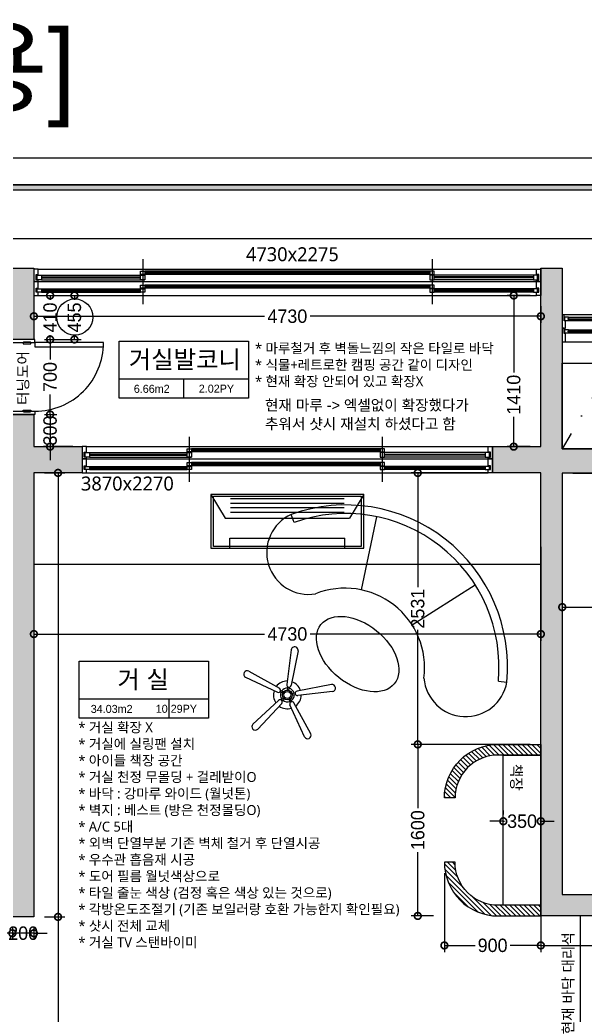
# Model space of a CAD drawing. Header units: millimetres. Extents: x 43335 to 261478, y -4312 to 41218.
# Drawn here: x 143052 to 148326, y 21753 to 31033 of the extents above; entities that cross this region are included whole.
import ezdxf
from ezdxf.enums import TextEntityAlignment as Align

# ---------------------------------------------------------------- set-up
doc = ezdxf.new("R2010")
doc.units = ezdxf.units.MM
doc.linetypes.add('CONT', pattern=[2, 1, 1])
doc.linetypes.add('DASHDOT', pattern=[25.4, 12.7, -6.35, 0, -6.35])
for name, color, linetype in [('0-ELC TEXT', 7, 'Continuous'), ('03-TEXT', 3, 'Continuous'), ('DIM', 7, 'Continuous'), ('EHP장비', 1, 'Continuous'), ('FORM(YOURNAME)-11', 1, 'Continuous'), ('P-门', 4, 'Continuous'), ('S-DIM', 7, 'Continuous'), ('TEX', 3, 'Continuous'), ('건축_벽체', 2, 'Continuous'), ('문자선', 3, 'Continuous'), ('벽1', 2, 'Continuous'), ('인테리어_가구_제작', 6, 'Continuous'), ('인테리어_기타', 8, 'Continuous'), ('인테리어_치수_내부', 8, 'Continuous'), ('인테리어_해치_벽체', 8, 'Continuous'), ('평면_가구', 6, 'Continuous')]:
    doc.layers.add(name, color=color, linetype=linetype)
doc.styles.add('YOURNAME', font='HANDotum.ttf')
doc.styles.add('넥슨고딕', font='HANDotum.ttf')
doc.styles.add('돋움', font='malgun.ttf')
doc.styles.add('스타일1', font='HANDotum.ttf')
doc.styles.add('코레일둥고', font='HANDotum.ttf')
doc.dimstyles.new('50', dxfattribs={"dimscale": 50, "dimtxt": 2.5, "dimasz": 2.5, "dimexe": 1.25, "dimexo": 2, "dimtad": 0, "dimdec": 0, "dimtxsty": '스타일1', "dimblk": 'DOTSMALL', "dimcen": 2.5, "dimclrd": 1, "dimclre": 1, "dimclrt": 2, "dimadec": 0, "dimazin": 0, "dimtfac": 1, "dimtdec": 0, "dimtix": 1, "dimtmove": 0, "dimatfit": 3, "dimldrblk": 'DOTSMALL', "dimfxl": 1.25, "dimarcsym": 0})

# ---------------------------------------------------------------- blocks, each defined once
blk = doc.blocks.new('FORM-ELEVATION')
at = {"layer": 'FORM(YOURNAME)-11'}
h = blk.add_hatch(color=256, dxfattribs=at)
h.dxf.hatch_style = 1
h.paths.add_polyline_path([(-10309, 35708), (71691, 35708), (71691, 35508), (-10309, 35508)])
h.paths.add_polyline_path([(-10309, -21492), (71691, -21492), (71691, -21692), (-10309, -21692)])
at = {"layer": 'Defpoints', "color": 158}
for points in [[(-10309, -21692), (71691, -21692), (71691, 35708), (-10309, 35708)], [(-8309, 33708), (61071, 33708), (61071, -19692), (-8309, -19692)]]:
    blk.add_lwpolyline(points, close=True, dxfattribs=at)
at = {"layer": 'FORM(YOURNAME)-11', "color": 250}
blk.add_lwpolyline([(-11309, -22692), (72691, -22692), (72691, 36708), (-11309, 36708)], close=True, dxfattribs=at)
at = {"layer": 'FORM(YOURNAME)-11'}
blk.add_lwpolyline([(-10309, 35708), (71691, 35708), (71691, 35508), (-10309, 35508)], close=True, dxfattribs=at)
at = {"layer": 'FORM(YOURNAME)-11', "color": 3, "style": 'YOURNAME'}
for tag, height, p in [('1', 451, (71041, -1219)), ('2', 451, (71041, -1863)), ('3', 451, (71041, -3150)), ('4', 451, (71041, -5081)), ('5', 515, (71041, -7398)), ('6', 515, (71041, -9650)), ('7', 515, (71041, -11903)), ('8', 515, (71041, -14155)), ('9', 515, (71041, -16408)), ('10', 515, (66791, -18596)), ('11', 515, (71041, -18660)), ('12', 515, (66791, -20848)), ('13', 515, (71041, -20848))]:
    blk.add_attdef(tag, text='', height=height, dxfattribs=at).set_placement(p, align=Align.MIDDLE_RIGHT)
blk = doc.blocks.new('_DOTSMALL')
at = {"color": 0, "linetype": 'ByBlock', "const_width": 0.5}
blk.add_lwpolyline([(-0.0625, 0, 1), (0.0625, 0, 1)], format="xyb", close=True, dxfattribs=at)
blk = doc.blocks.new('*D376')
at = {"layer": 'Defpoints', "color": 0, "transparency": 16777216}
for p in [(148112.9, 26807.4), (148112.9, 22877.4), (148471.4, 22877.4)]:
    blk.add_point(p, dxfattribs=at)
at = {"layer": 'S-DIM', "color": 1, "lineweight": -2, "transparency": 16777216}
for p, q in [((148212.9, 26807.4), (148533.9, 26807.4)), ((148471.4, 26807.4), (148471.4, 25054.1)), ((148471.4, 22877.4), (148471.4, 24630.7)), ((148212.9, 22877.4), (148533.9, 22877.4))]:
    blk.add_line(p, q, dxfattribs=at)
at = {"layer": 'S-DIM', "color": 1, "lineweight": -2, "transparency": 16777216, "xscale": 125, "yscale": 125, "zscale": 125}
for p, rotation in [((148471.4, 26807.4), 90), ((148471.4, 22877.4), 270)]:
    blk.add_blockref('_DOTSMALL', p, dxfattribs=dict(at, rotation=rotation))
at = {"layer": 'S-DIM', "color": 2, "transparency": 16777216, "insert": (148471.4, 24842.4), "char_height": 125, "attachment_point": 5, "rotation": 90, "style": '스타일1'}
blk.add_mtext('3930', dxfattribs=at)
blk = doc.blocks.new('*D377')
at = {"layer": 'Defpoints', "color": 0, "transparency": 16777216}
for p in [(148112.9, 25557.1), (148112.9, 25557.1), (150742.9, 25557.1)]:
    blk.add_point(p, dxfattribs=at)
at = {"layer": 'S-DIM', "color": 1, "lineweight": -2, "transparency": 16777216}
for p, q in [((148112.9, 25657.1), (148112.9, 25619.6)), ((150742.9, 25657.1), (150742.9, 25619.6)), ((148112.9, 25557.1), (149216.6, 25557.1)), ((150742.9, 25557.1), (149639.3, 25557.1))]:
    blk.add_line(p, q, dxfattribs=at)
at = {"layer": 'S-DIM', "color": 1, "lineweight": -2, "transparency": 16777216, "xscale": 125, "yscale": 125, "zscale": 125, "rotation": 180}
blk.add_blockref('_DOTSMALL', (148112.9, 25557.1), dxfattribs=at)
at = {"layer": 'S-DIM', "color": 1, "lineweight": -2, "transparency": 16777216, "xscale": 125, "yscale": 125, "zscale": 125}
blk.add_blockref('_DOTSMALL', (150742.9, 25557.1), dxfattribs=at)
at = {"layer": 'S-DIM', "color": 2, "transparency": 16777216, "insert": (149427.9, 25557.1), "char_height": 125, "attachment_point": 5, "style": '스타일1'}
blk.add_mtext('2630', dxfattribs=at)
blk = doc.blocks.new('tyxhwudxse')
at = {"layer": '인테리어_가구_제작', "color": 8, "linetype": 'CONT', "ltscale": 200}
for p, q in [((52092.6, 26346.9), (52065.8, 26422.2)), ((52722, 25717.4), (52863.3, 26400.5)), ((53193.8, 25393.2), (53781.4, 25766.3)), ((53998, 24865.4), (54077.7, 24857.9))]:
    blk.add_line(p, q, dxfattribs=at)
for centre, radius, start, end in [((52573.6, 24999.4), 1510.7, 354.62868, 109.64097), ((52227.1, 26066.6), 390.4, 114.40449, 279.71009), ((52573.6, 24999.4), 1430.7, 354.62868, 109.64097), ((52567.1, 24991.1), 743.1, 352.61473, 111.65492), ((53693.3, 24926.6), 390.4, 184.55955, 349.86516)]:
    blk.add_arc(centre, radius, start, end, dxfattribs=at)
blk.add_ellipse((52685.2, 25119.2), major_axis=(341.9, -276.2), ratio=0.63825, dxfattribs=at)
blk = doc.blocks.new('*D389')
at = {"layer": 'Defpoints', "color": 0, "transparency": 16777216}
for p in [(143182.9, 28463.4), (147912.9, 28463.4), (147912.9, 28269.3)]:
    blk.add_point(p, dxfattribs=at)
at = {"layer": 'S-DIM', "color": 1, "lineweight": -2, "transparency": 16777216}
for p, q in [((143182.9, 28363.4), (143182.9, 28206.8)), ((147912.9, 28363.4), (147912.9, 28206.8)), ((143182.9, 28269.3), (145334.9, 28269.3)), ((147912.9, 28269.3), (145761, 28269.3))]:
    blk.add_line(p, q, dxfattribs=at)
at = {"layer": 'S-DIM', "color": 1, "lineweight": -2, "transparency": 16777216, "xscale": 125, "yscale": 125, "zscale": 125, "rotation": 180}
blk.add_blockref('_DOTSMALL', (143182.9, 28269.3), dxfattribs=at)
at = {"layer": 'S-DIM', "color": 1, "lineweight": -2, "transparency": 16777216, "xscale": 125, "yscale": 125, "zscale": 125}
blk.add_blockref('_DOTSMALL', (147912.9, 28269.3), dxfattribs=at)
at = {"layer": 'S-DIM', "color": 2, "transparency": 16777216, "insert": (145547.9, 28269.3), "char_height": 125, "attachment_point": 5, "style": '스타일1'}
blk.add_mtext('4730', dxfattribs=at)
blk = doc.blocks.new('*D390')
at = {"layer": 'Defpoints', "color": 0, "transparency": 16777216}
for p in [(147912.9, 28463.4), (147660.1, 27053.8), (147912.9, 27053.8)]:
    blk.add_point(p, dxfattribs=at)
at = {"layer": 'S-DIM', "color": 1, "lineweight": -2, "transparency": 16777216}
for p, q in [((147812.9, 28463.4), (147597.6, 28463.4)), ((147660.1, 28463.4), (147660.1, 27744)), ((147660.1, 27053.8), (147660.1, 27332)), ((147812.9, 27053.8), (147597.6, 27053.8))]:
    blk.add_line(p, q, dxfattribs=at)
at = {"layer": 'S-DIM', "color": 1, "lineweight": -2, "transparency": 16777216, "xscale": 125, "yscale": 125, "zscale": 125}
for p, rotation in [((147660.1, 28463.4), 90), ((147660.1, 27053.8), 270)]:
    blk.add_blockref('_DOTSMALL', p, dxfattribs=dict(at, rotation=rotation))
at = {"layer": 'S-DIM', "color": 2, "transparency": 16777216, "insert": (147660.1, 27538), "char_height": 125, "attachment_point": 5, "rotation": 90, "style": '스타일1'}
blk.add_mtext('1410', dxfattribs=at)
blk = doc.blocks.new('*D391')
at = {"layer": 'Defpoints', "color": 0, "transparency": 16777216}
for p in [(143182.9, 28463.4), (143182.9, 28053.4), (143334.5, 28053.4)]:
    blk.add_point(p, dxfattribs=at)
at = {"layer": 'S-DIM', "color": 1, "lineweight": -2, "transparency": 16777216}
for p, q in [((143282.9, 28463.4), (143397, 28463.4)), ((143334.5, 28463.4), (143334.5, 28424.2)), ((143282.9, 28053.4), (143397, 28053.4)), ((143334.5, 28053.4), (143334.5, 28092.7))]:
    blk.add_line(p, q, dxfattribs=at)
at = {"layer": 'S-DIM', "color": 1, "lineweight": -2, "transparency": 16777216, "xscale": 125, "yscale": 125, "zscale": 125}
for p, rotation in [((143334.5, 28463.4), 90), ((143334.5, 28053.4), 270)]:
    blk.add_blockref('_DOTSMALL', p, dxfattribs=dict(at, rotation=rotation))
at = {"layer": 'S-DIM', "color": 2, "transparency": 16777216, "insert": (143334.5, 28258.4), "char_height": 125, "attachment_point": 5, "rotation": 90, "style": '스타일1'}
blk.add_mtext('410', dxfattribs=at)
blk = doc.blocks.new('*D392')
at = {"layer": 'Defpoints', "color": 0, "transparency": 16777216}
for p in [(143182.9, 28053.4), (143182.9, 27353.4), (143334.5, 27353.4)]:
    blk.add_point(p, dxfattribs=at)
at = {"layer": 'S-DIM', "color": 1, "lineweight": -2, "transparency": 16777216}
for p, q in [((143282.9, 28053.4), (143397, 28053.4)), ((143334.5, 28053.4), (143334.5, 27867.3)), ((143334.5, 27353.4), (143334.5, 27539.6)), ((143282.9, 27353.4), (143397, 27353.4))]:
    blk.add_line(p, q, dxfattribs=at)
at = {"layer": 'S-DIM', "color": 1, "lineweight": -2, "transparency": 16777216, "xscale": 125, "yscale": 125, "zscale": 125}
for p, rotation in [((143334.5, 28053.4), 90), ((143334.5, 27353.4), 270)]:
    blk.add_blockref('_DOTSMALL', p, dxfattribs=dict(at, rotation=rotation))
at = {"layer": 'S-DIM', "color": 2, "transparency": 16777216, "insert": (143334.5, 27703.4), "char_height": 125, "attachment_point": 5, "rotation": 90, "style": '스타일1'}
blk.add_mtext('700', dxfattribs=at)
blk = doc.blocks.new('*D393')
at = {"layer": 'Defpoints', "color": 0, "transparency": 16777216}
for p in [(143182.9, 27353.4), (143334.5, 27053.8), (143645.2, 27053.8)]:
    blk.add_point(p, dxfattribs=at)
at = {"layer": 'S-DIM', "color": 1, "lineweight": -2, "transparency": 16777216}
for p, q in [((143334.5, 27353.4), (143334.5, 27478.4)), ((143282.9, 27353.4), (143397, 27353.4)), ((143334.5, 27353.4), (143334.5, 27053.8)), ((143545.2, 27053.8), (143272, 27053.8)), ((143334.5, 27053.8), (143334.5, 26928.8))]:
    blk.add_line(p, q, dxfattribs=at)
at = {"layer": 'S-DIM', "color": 1, "lineweight": -2, "transparency": 16777216, "xscale": 125, "yscale": 125, "zscale": 125}
for p, rotation in [((143334.5, 27353.4), 270), ((143334.5, 27053.8), 90)]:
    blk.add_blockref('_DOTSMALL', p, dxfattribs=dict(at, rotation=rotation))
at = {"layer": 'S-DIM', "color": 2, "transparency": 16777216, "insert": (143334.5, 27203.6), "char_height": 125, "attachment_point": 5, "rotation": 90, "style": '스타일1'}
blk.add_mtext('300', dxfattribs=at)
blk = doc.blocks.new('*D394')
at = {"layer": 'Defpoints', "color": 0, "transparency": 16777216}
for p in [(147012.9, 24277.4), (146764.6, 22677.4), (147012.9, 22677.4)]:
    blk.add_point(p, dxfattribs=at)
at = {"layer": 'S-DIM', "color": 1, "lineweight": -2, "transparency": 16777216}
for p, q in [((146912.9, 24277.4), (146702.1, 24277.4)), ((146764.6, 24277.4), (146764.6, 23683.4)), ((146764.6, 22677.4), (146764.6, 23271.4)), ((146912.9, 22677.4), (146702.1, 22677.4))]:
    blk.add_line(p, q, dxfattribs=at)
at = {"layer": 'S-DIM', "color": 1, "lineweight": -2, "transparency": 16777216, "xscale": 125, "yscale": 125, "zscale": 125}
for p, rotation in [((146764.6, 24277.4), 90), ((146764.6, 22677.4), 270)]:
    blk.add_blockref('_DOTSMALL', p, dxfattribs=dict(at, rotation=rotation))
at = {"layer": 'S-DIM', "color": 2, "transparency": 16777216, "insert": (146764.6, 23477.4), "char_height": 125, "attachment_point": 5, "rotation": 90, "style": '스타일1'}
blk.add_mtext('1600', dxfattribs=at)
blk = doc.blocks.new('*D481')
at = {"layer": 'Defpoints', "color": 0, "transparency": 16777216}
for p in [(147012.9, 23177.4), (147912.9, 23177.4), (147912.9, 22402.5)]:
    blk.add_point(p, dxfattribs=at)
at = {"layer": 'S-DIM', "color": 1, "lineweight": -2, "transparency": 16777216}
for p, q in [((147012.9, 23077.4), (147012.9, 22340)), ((147912.9, 23077.4), (147912.9, 22340)), ((147012.9, 22402.5), (147298.7, 22402.5)), ((147912.9, 22402.5), (147627.2, 22402.5))]:
    blk.add_line(p, q, dxfattribs=at)
at = {"layer": 'S-DIM', "color": 1, "lineweight": -2, "transparency": 16777216, "xscale": 125, "yscale": 125, "zscale": 125, "rotation": 180}
blk.add_blockref('_DOTSMALL', (147012.9, 22402.5), dxfattribs=at)
at = {"layer": 'S-DIM', "color": 1, "lineweight": -2, "transparency": 16777216, "xscale": 125, "yscale": 125, "zscale": 125}
blk.add_blockref('_DOTSMALL', (147912.9, 22402.5), dxfattribs=at)
at = {"layer": 'S-DIM', "color": 2, "transparency": 16777216, "insert": (147462.9, 22402.5), "char_height": 125, "attachment_point": 5, "style": '스타일1'}
blk.add_mtext('900', dxfattribs=at)
blk = doc.blocks.new('*D395')
at = {"layer": 'Defpoints', "color": 0, "transparency": 16777216}
for p in [(147562.9, 23560.4), (147912.9, 23560.4), (147912.9, 23560.4)]:
    blk.add_point(p, dxfattribs=at)
at = {"layer": 'S-DIM', "color": 1, "lineweight": -2, "transparency": 16777216}
for p, q in [((147562.9, 23660.4), (147562.9, 23622.9)), ((147912.9, 23660.4), (147912.9, 23622.9)), ((147562.9, 23560.4), (147437.9, 23560.4)), ((147562.9, 23560.4), (147573.6, 23560.4)), ((147912.9, 23560.4), (147902.3, 23560.4)), ((147912.9, 23560.4), (148037.9, 23560.4))]:
    blk.add_line(p, q, dxfattribs=at)
at = {"layer": 'S-DIM', "color": 1, "lineweight": -2, "transparency": 16777216, "xscale": 125, "yscale": 125, "zscale": 125}
blk.add_blockref('_DOTSMALL', (147562.9, 23560.4), dxfattribs=at)
at = {"layer": 'S-DIM', "color": 1, "lineweight": -2, "transparency": 16777216, "xscale": 125, "yscale": 125, "zscale": 125, "rotation": 180}
blk.add_blockref('_DOTSMALL', (147912.9, 23560.4), dxfattribs=at)
at = {"layer": 'S-DIM', "color": 2, "transparency": 16777216, "insert": (147737.9, 23560.4), "char_height": 125, "attachment_point": 5, "style": '스타일1'}
blk.add_mtext('350', dxfattribs=at)
blk = doc.blocks.new('*D412')
at = {"layer": 'Defpoints', "color": 0, "transparency": 16777216}
for p in [(146764.6, 26808.8), (147912.9, 26808.8), (147912.9, 24277.4)]:
    blk.add_point(p, dxfattribs=at)
at = {"layer": 'S-DIM', "color": 1, "lineweight": -2, "transparency": 16777216}
for p, q in [((147812.9, 26808.8), (146702.1, 26808.8)), ((146764.6, 26808.8), (146764.6, 25741.9)), ((146764.6, 24277.4), (146764.6, 25344.4)), ((147812.9, 24277.4), (146702.1, 24277.4))]:
    blk.add_line(p, q, dxfattribs=at)
at = {"layer": 'S-DIM', "color": 1, "lineweight": -2, "transparency": 16777216, "xscale": 125, "yscale": 125, "zscale": 125}
for p, rotation in [((146764.6, 26808.8), 90), ((146764.6, 24277.4), 270)]:
    blk.add_blockref('_DOTSMALL', p, dxfattribs=dict(at, rotation=rotation))
at = {"layer": 'S-DIM', "color": 2, "transparency": 16777216, "insert": (146764.6, 25543.1), "char_height": 125, "attachment_point": 5, "rotation": 90, "style": '스타일1'}
blk.add_mtext('2531', dxfattribs=at)
blk = doc.blocks.new('*D413')
at = {"layer": 'Defpoints', "color": 0, "transparency": 16777216}
for p in [(143182.9, 26220.7), (147912.9, 26220.7), (147912.9, 25306.2)]:
    blk.add_point(p, dxfattribs=at)
at = {"layer": 'S-DIM', "color": 1, "lineweight": -2, "transparency": 16777216}
for p, q in [((143182.9, 26120.7), (143182.9, 25243.7)), ((147912.9, 26120.7), (147912.9, 25243.7)), ((143182.9, 25306.2), (145334.9, 25306.2)), ((147912.9, 25306.2), (145761, 25306.2))]:
    blk.add_line(p, q, dxfattribs=at)
at = {"layer": 'S-DIM', "color": 1, "lineweight": -2, "transparency": 16777216, "xscale": 125, "yscale": 125, "zscale": 125, "rotation": 180}
blk.add_blockref('_DOTSMALL', (143182.9, 25306.2), dxfattribs=at)
at = {"layer": 'S-DIM', "color": 1, "lineweight": -2, "transparency": 16777216, "xscale": 125, "yscale": 125, "zscale": 125}
blk.add_blockref('_DOTSMALL', (147912.9, 25306.2), dxfattribs=at)
at = {"layer": 'S-DIM', "color": 2, "transparency": 16777216, "insert": (145547.9, 25306.2), "char_height": 125, "attachment_point": 5, "style": '스타일1'}
blk.add_mtext('4730', dxfattribs=at)
blk = doc.blocks.new('*D414')
at = {"layer": 'Defpoints', "color": 0, "transparency": 16777216}
for p in [(143182.9, 26808.8), (143182.9, 22668.4), (143408.2, 22668.4)]:
    blk.add_point(p, dxfattribs=at)
at = {"layer": 'S-DIM', "color": 1, "lineweight": -2, "transparency": 16777216}
for p, q in [((143282.9, 26808.8), (143470.7, 26808.8)), ((143408.2, 26808.8), (143408.2, 22668.4)), ((143282.9, 22668.4), (143470.7, 22668.4)), ((143408.2, 22668.4), (143408.2, 18077.1))]:
    blk.add_line(p, q, dxfattribs=at)
at = {"layer": 'S-DIM', "color": 1, "lineweight": -2, "transparency": 16777216, "xscale": 125, "yscale": 125, "zscale": 125}
for p, rotation in [((143408.2, 26808.8), 90), ((143408.2, 22668.4), 270)]:
    blk.add_blockref('_DOTSMALL', p, dxfattribs=dict(at, rotation=rotation))
at = {"layer": 'S-DIM', "color": 2, "transparency": 16777216, "insert": (143408.2, 17864), "char_height": 125, "attachment_point": 5, "rotation": 90, "style": '스타일1'}
blk.add_mtext('4140', dxfattribs=at)
blk = doc.blocks.new('*D415')
at = {"layer": 'Defpoints', "color": 0, "transparency": 16777216}
for p in [(142982.9, 22668.4), (143182.9, 22668.4), (142982.9, 22515.9)]:
    blk.add_point(p, dxfattribs=at)
at = {"layer": 'S-DIM', "color": 1, "lineweight": -2, "transparency": 16777216}
for p, q in [((142982.9, 22568.4), (142982.9, 22453.4)), ((143182.9, 22568.4), (143182.9, 22453.4)), ((142982.9, 22515.9), (142857.9, 22515.9)), ((143182.9, 22515.9), (142982.9, 22515.9)), ((143182.9, 22515.9), (143307.9, 22515.9))]:
    blk.add_line(p, q, dxfattribs=at)
at = {"layer": 'S-DIM', "color": 1, "lineweight": -2, "transparency": 16777216, "xscale": 125, "yscale": 125, "zscale": 125}
blk.add_blockref('_DOTSMALL', (142982.9, 22515.9), dxfattribs=at)
at = {"layer": 'S-DIM', "color": 1, "lineweight": -2, "transparency": 16777216, "xscale": 125, "yscale": 125, "zscale": 125, "rotation": 180}
blk.add_blockref('_DOTSMALL', (143182.9, 22515.9), dxfattribs=at)
at = {"layer": 'S-DIM', "color": 2, "transparency": 16777216, "insert": (143082.9, 22515.9), "char_height": 125, "attachment_point": 5, "style": '스타일1'}
blk.add_mtext('200', dxfattribs=at)
blk = doc.blocks.new('*D396')
at = {"layer": 'Defpoints', "color": 0, "transparency": 16777216}
for p in [(147912.9, 22677.4), (149762.9, 22677.4), (149762.9, 22402.5)]:
    blk.add_point(p, dxfattribs=at)
at = {"layer": 'S-DIM', "color": 1, "lineweight": -2, "transparency": 16777216}
for p, q in [((147912.9, 22577.4), (147912.9, 22340)), ((149762.9, 22577.4), (149762.9, 22340)), ((147912.9, 22402.5), (148631.9, 22402.5)), ((149762.9, 22402.5), (149043.9, 22402.5))]:
    blk.add_line(p, q, dxfattribs=at)
at = {"layer": 'S-DIM', "color": 1, "lineweight": -2, "transparency": 16777216, "xscale": 125, "yscale": 125, "zscale": 125, "rotation": 180}
blk.add_blockref('_DOTSMALL', (147912.9, 22402.5), dxfattribs=at)
at = {"layer": 'S-DIM', "color": 1, "lineweight": -2, "transparency": 16777216, "xscale": 125, "yscale": 125, "zscale": 125}
blk.add_blockref('_DOTSMALL', (149762.9, 22402.5), dxfattribs=at)
at = {"layer": 'S-DIM', "color": 2, "transparency": 16777216, "insert": (148837.9, 22402.5), "char_height": 125, "attachment_point": 5, "style": '스타일1'}
blk.add_mtext('1850', dxfattribs=at)
blk = doc.blocks.new('ahsuehd')
at = {"layer": 'P-门', "ltscale": 15}
for p, q in [((50679.5, -11152.5), (50679.5, -11571.9)), ((53379.5, -11152.5), (53379.5, -11571.9)), ((49664.5, -11245), (49664.5, -11445)), ((49704.5, -11245), (54354.5, -11245)), ((49734.5, -11300.8), (50659.5, -11300.8)), ((49734.5, -11315.2), (50659.5, -11315.2)), ((53359.5, -11264.8), (50699.5, -11264.8)), ((53359.5, -11275.8), (50699.5, -11275.8)), ((53359.5, -11283.8), (50699.5, -11283.8)), ((53359.5, -11294.8), (50699.5, -11294.8)), ((54324.5, -11300.8), (53399.5, -11300.8)), ((54324.5, -11317.8), (53399.5, -11317.8)), ((54394.5, -11245), (54394.5, -11445)), ((49704.5, -11360), (54354.5, -11360)), ((50659.5, -11328.4), (49734.5, -11328.4)), ((49734.5, -11342.8), (50699.5, -11342.8)), ((53359.5, -11393), (50699.5, -11393)), ((53359.5, -11404), (50699.5, -11404)), ((53359.5, -11412), (50699.5, -11412)), ((54324.5, -11325.8), (53399.5, -11325.8)), ((54324.5, -11342.8), (53399.5, -11342.8)), ((49704.5, -11490), (54354.5, -11490)), ((49734.5, -11429), (50659.5, -11429)), ((49734.5, -11440), (50659.5, -11440)), ((49734.5, -11448), (50659.5, -11448)), ((49734.5, -11459), (50659.5, -11459)), ((53359.5, -11423), (50699.5, -11423)), ((54324.5, -11429), (53399.5, -11429)), ((54324.5, -11440), (53399.5, -11440)), ((54324.5, -11448), (53399.5, -11448)), ((54324.5, -11459), (53399.5, -11459)), ((54650.1, -11706.9), (54650.1, -11710.9)), ((54650.1, -11822.9), (54650.1, -11826.9)), ((51114.5, -12807.2), (51114.5, -13226.6)), ((52914.5, -12807.2), (52914.5, -13226.6)), ((50114.5, -12899.7), (50114.5, -13099.7)), ((50154.5, -12899.7), (53904.5, -12899.7)), ((50184.5, -12955.4), (51094.5, -12955.4)), ((50184.5, -12969.8), (51094.5, -12969.8)), ((51094.5, -12983), (50184.5, -12983)), ((52894.5, -12919.4), (51134.5, -12919.4)), ((52894.5, -12930.4), (51134.5, -12930.4)), ((52894.5, -12938.4), (51134.5, -12938.4)), ((52894.5, -12949.4), (51134.5, -12949.4)), ((53874.5, -12955.4), (52934.5, -12955.4)), ((53874.5, -12972.4), (52934.5, -12972.4)), ((53874.5, -12980.4), (52934.5, -12980.4)), ((53944.5, -12899.7), (53944.5, -13099.7)), ((50154.5, -13014.7), (53904.5, -13014.7)), ((50184.5, -12997.4), (51134.5, -12997.4)), ((50184.5, -13083.7), (51094.5, -13083.7)), ((52894.5, -13047.7), (51134.5, -13047.7)), ((52894.5, -13058.7), (51134.5, -13058.7)), ((52894.5, -13066.7), (51134.5, -13066.7)), ((52894.5, -13077.7), (51134.5, -13077.7)), ((53874.5, -12997.4), (52934.5, -12997.4)), ((53874.5, -13083.7), (52934.5, -13083.7)), ((50154.5, -13144.7), (53904.5, -13144.7)), ((50184.5, -13094.7), (51094.5, -13094.7)), ((50184.5, -13102.7), (51094.5, -13102.7)), ((50184.5, -13113.7), (51094.5, -13113.7)), ((53874.5, -13094.7), (52934.5, -13094.7)), ((53874.5, -13102.7), (52934.5, -13102.7)), ((53874.5, -13113.7), (52934.5, -13113.7))]:
    blk.add_line(p, q, dxfattribs=at)
for points in [[(49664.5, -11360), (49704.5, -11360), (49704.5, -11343.3), (49684.5, -11343.3), (49684.5, -11295.3), (49704.5, -11295.3), (49704.5, -11245), (49664.5, -11245), (49664.5, -11360)], [(54394.5, -11360), (54354.5, -11360), (54354.5, -11343.3), (54374.5, -11343.3), (54374.5, -11295.3), (54354.5, -11295.3), (54354.5, -11245), (54394.5, -11245), (54394.5, -11360)], [(49664.5, -11490), (49704.5, -11490), (49704.5, -11459.5), (49684.5, -11459.5), (49684.5, -11423.5), (49704.5, -11423.5), (49704.5, -11360), (49664.5, -11360), (49664.5, -11490)], [(54394.5, -11490), (54354.5, -11490), (54354.5, -11459.5), (54374.5, -11459.5), (54374.5, -11423.5), (54354.5, -11423.5), (54354.5, -11360), (54394.5, -11360), (54394.5, -11490)], [(54594.5, -11671), (54594.5, -11796), (54624.5, -11796), (54624.5, -11728), (54624.5, -11728), (54611.9, -11728), (54611.9, -11671), (54594.5, -11671)], [(57164.5, -11671), (54611.9, -11671)], [(54650.1, -11706.9), (55879, -11706.9)], [(54650.1, -11710.9), (55879, -11710.9)], [(54653.6, -11693.9), (55875.5, -11693.9)], [(54653.6, -11703.1), (54656.3, -11704.5), (54656.8, -11705.5), (54657.4, -11706.9)], [(54653.6, -11714.7), (54656.3, -11713.3), (54656.8, -11712.3), (54657.4, -11710.9)], [(54653.6, -11723.9), (55875.5, -11723.9)], [(54594.5, -11796), (54594.5, -11921), (54624.5, -11921), (54624.5, -11864.1), (54624.5, -11844), (54611.9, -11844), (54611.9, -11796), (54594.5, -11796)], [(54650.1, -11822.9), (55879, -11822.9)], [(54650.1, -11826.9), (55879, -11826.9)], [(54653.6, -11809.9), (55875.5, -11809.9)], [(54653.6, -11819.1), (54656.3, -11820.5), (54656.8, -11821.5), (54657.4, -11822.9)], [(54653.6, -11830.7), (54656.3, -11829.3), (54656.8, -11828.3), (54657.4, -11826.9)], [(54653.6, -11839.9), (55875.5, -11839.9)], [(54624.5, -11921), (57177, -11921)], [(50114.5, -13014.7), (50154.5, -13014.7), (50154.5, -12997.9), (50134.5, -12997.9), (50134.5, -12949.9), (50154.5, -12949.9), (50154.5, -12899.7), (50114.5, -12899.7), (50114.5, -13014.7)], [(53944.5, -13014.7), (53904.5, -13014.7), (53904.5, -12997.9), (53924.5, -12997.9), (53924.5, -12949.9), (53904.5, -12949.9), (53904.5, -12899.7), (53944.5, -12899.7), (53944.5, -13014.7)], [(50114.5, -13144.7), (50154.5, -13144.7), (50154.5, -13114.2), (50134.5, -13114.2), (50134.5, -13078.2), (50154.5, -13078.2), (50154.5, -13014.7), (50114.5, -13014.7), (50114.5, -13144.7)], [(53944.5, -13144.7), (53904.5, -13144.7), (53904.5, -13114.2), (53924.5, -13114.2), (53924.5, -13078.2), (53904.5, -13078.2), (53904.5, -13014.7), (53944.5, -13014.7), (53944.5, -13144.7)]]:
    blk.add_lwpolyline(points, dxfattribs=at)
for points in [[(49694.5, -11300.8), (49734.5, -11300.8), (49734.5, -11342.8), (49694.5, -11342.8)], [(50659.5, -11264.8), (50699.5, -11264.8), (50699.5, -11294.8), (50659.5, -11294.8)], [(50659.5, -11300.8), (50699.5, -11300.8), (50699.5, -11342.8), (50659.5, -11342.8)], [(53399.5, -11264.8), (53359.5, -11264.8), (53359.5, -11294.8), (53399.5, -11294.8)], [(53399.5, -11300.8), (53359.5, -11300.8), (53359.5, -11342.8), (53399.5, -11342.8)], [(54364.5, -11300.8), (54324.5, -11300.8), (54324.5, -11342.8), (54364.5, -11342.8)], [(50659.5, -11393), (50699.5, -11393), (50699.5, -11423), (50659.5, -11423)], [(53399.5, -11393), (53359.5, -11393), (53359.5, -11423), (53399.5, -11423)], [(49694.5, -11429), (49734.5, -11429), (49734.5, -11459), (49694.5, -11459)], [(50659.5, -11429), (50699.5, -11429), (50699.5, -11459), (50659.5, -11459)], [(53399.5, -11429), (53359.5, -11429), (53359.5, -11459), (53399.5, -11459)], [(54364.5, -11429), (54324.5, -11429), (54324.5, -11459), (54364.5, -11459)], [(54615.6, -11693.9), (54615.6, -11723.9), (54653.6, -11723.9), (54653.6, -11713.9), (54648, -11712.1), (54648, -11705.7), (54653.6, -11703.9), (54653.6, -11693.9)], [(54615.6, -11809.9), (54615.6, -11839.9), (54653.6, -11839.9), (54653.6, -11829.9), (54648, -11828.1), (54648, -11821.7), (54653.6, -11819.9), (54653.6, -11809.9)], [(49674.5, -11930), (49674.5, -11900), (49454.5, -11900), (49454.5, -11930), (49567.5, -11930), (49567.5, -11925), (49631.5, -11925), (49631.5, -11930)], [(49631.5, -11930), (49631.5, -11925), (49567.5, -11925), (49567.5, -11930), (49564.5, -11930), (49564.5, -11940), (49634.5, -11940), (49634.5, -11930)], [(49674.5, -11930), (49674.5, -11970), (50314.5, -11970), (50314.5, -11930)], [(49674.5, -12570), (49674.5, -12600), (49454.5, -12600), (49454.5, -12570), (49567.5, -12570), (49567.5, -12575), (49631.5, -12575), (49631.5, -12570)], [(49631.5, -12570), (49631.5, -12575), (49567.5, -12575), (49567.5, -12570), (49564.5, -12570), (49564.5, -12560), (49634.5, -12560), (49634.5, -12570)], [(50144.5, -12955.4), (50184.5, -12955.4), (50184.5, -12997.4), (50144.5, -12997.4)], [(51094.5, -12919.4), (51134.5, -12919.4), (51134.5, -12949.4), (51094.5, -12949.4)], [(51094.5, -12955.4), (51134.5, -12955.4), (51134.5, -12997.4), (51094.5, -12997.4)], [(52934.5, -12919.4), (52894.5, -12919.4), (52894.5, -12949.4), (52934.5, -12949.4)], [(52934.5, -12955.4), (52894.5, -12955.4), (52894.5, -12997.4), (52934.5, -12997.4)], [(53914.5, -12955.4), (53874.5, -12955.4), (53874.5, -12997.4), (53914.5, -12997.4)], [(50144.5, -13083.7), (50184.5, -13083.7), (50184.5, -13113.7), (50144.5, -13113.7)], [(51094.5, -13047.7), (51134.5, -13047.7), (51134.5, -13077.7), (51094.5, -13077.7)], [(51094.5, -13083.7), (51134.5, -13083.7), (51134.5, -13113.7), (51094.5, -13113.7)], [(52934.5, -13047.7), (52894.5, -13047.7), (52894.5, -13077.7), (52934.5, -13077.7)], [(52934.5, -13083.7), (52894.5, -13083.7), (52894.5, -13113.7), (52934.5, -13113.7)], [(53914.5, -13083.7), (53874.5, -13083.7), (53874.5, -13113.7), (53914.5, -13113.7)]]:
    blk.add_lwpolyline(points, close=True, dxfattribs=at)
blk.add_arc((49674.5, -11930), 640, 270, 0.00004, dxfattribs=at)
blk = doc.blocks.new('dasdac')
at = {"layer": '인테리어_치수_내부'}
for points in [[(891797.4, 112010.2), (891295.4, 112010.2), (891295.4, 110584.2), (891797.4, 110584.2), (891797.4, 112010.2)], [(891295.4, 112010.2), (891516.3, 111877.6)], [(891334.7, 110766.9), (891334.7, 111827.5)], [(891376.8, 110766.9), (891376.8, 111827.5)], [(891418.9, 110766.9), (891418.9, 111827.5)], [(891461.1, 110766.9), (891461.1, 111827.5)], [(891516.3, 110716.8), (891516.3, 111877.6)], [(891797.4, 111832.9), (891702.8, 111832.9)], [(891702.8, 110761.5), (891702.8, 111832.9)], [(891295.4, 110584.2), (891516.3, 110716.8)], [(891797.4, 110761.5), (891702.8, 110761.5)]]:
    blk.add_lwpolyline(points, dxfattribs=at)
blk = doc.blocks.new('zmsss')
at = {"layer": 'TEX', "color": 240, "true_color": 0xed1f24}
blk.add_lwpolyline([(122221.1, 19070.4), (122691.1, 19070.4), (122691.1, 17690.4), (122221.1, 17690.4)], close=True, dxfattribs=at)
at = {"layer": '건축_벽체'}
blk.add_blockref('dasdac', (-769090.2, -92916.8), dxfattribs=at)
blk = doc.blocks.new('sheisetlfd')
at = {"layer": '인테리어_가구_제작', "color": 8, "linetype": 'CONT', "ltscale": 200}
for p, q in [((52065.1, 25160.3), (52024.2, 24835.1)), ((52129, 25148.7), (52065, 24828.5)), ((51639.4, 24902.8), (51936.1, 24763.5)), ((51670.2, 24960), (51955, 24800.2)), ((51992.5, 24765), (51966, 24778.6)), ((52030.3, 24784.1), (52035.1, 24813.5)), ((52043.1, 24782), (52047.9, 24811.4)), ((52441.5, 24835.1), (52119.6, 24773.4)), ((51708, 24465.4), (51947.9, 24686.8)), ((51986.5, 24753.4), (51960, 24767.1)), ((51993, 24711.6), (51971.8, 24690.6)), ((52002.1, 24702.3), (51981, 24681.4)), ((52043.9, 24695.6), (52057.4, 24668.9)), ((52055.5, 24701.4), (52069, 24674.8)), ((52072.9, 24751.9), (52102.4, 24756.5)), ((52074.9, 24739.1), (52104.4, 24743.6)), ((52450.2, 24770.7), (52125.9, 24732.6)), ((51752.8, 24418.4), (51977, 24657.5)), ((52190, 24348.4), (52053.6, 24645.1)), ((52248.5, 24376.5), (52090.4, 24663.7))]:
    blk.add_line(p, q, dxfattribs=at)
for radius in [45.4, 32.5]:
    blk.add_circle((52029.5, 24738.6), radius, dxfattribs=at)
for centre, radius, start, end in [((52097, 25154.5), 32.5, 349.67004, 169.67004), ((51654.8, 24931.4), 32.5, 61.67004, 241.67004), ((52029.5, 24738.6), 129.8, 90.46508, 143.07798), ((51945.6, 24781.8), 20.6, 242.77338, 62.77338), ((52029.5, 24738.6), 64.9, 86.51255, 147.03421), ((52044.6, 24831.8), 20.6, 170.77338, 350.77338), ((52029.5, 24738.6), 64.9, 14.51255, 75.03421), ((52029.5, 24738.6), 129.8, 18.46508, 71.07798), ((52445.9, 24802.9), 32.5, 277.67004, 97.67004), ((52029.5, 24738.6), 129.8, 162.46508, 215.07798), ((51962.5, 24672.2), 20.6, 314.77338, 134.77338), ((52029.5, 24738.6), 64.9, 158.51255, 219.03421), ((52029.5, 24738.6), 64.9, 230.51255, 291.03421), ((52029.5, 24738.6), 64.9, 302.51255, 3.03421), ((52122.8, 24753), 20.6, 98.77338, 278.77338), ((52029.5, 24738.6), 129.8, 306.46508, 359.07798), ((52029.5, 24738.6), 129.8, 234.46508, 287.07798), ((52072, 24654.4), 20.6, 26.77338, 206.77338), ((51730.4, 24441.9), 32.5, 133.67004, 313.67004), ((52219.3, 24362.5), 32.5, 205.67004, 25.67004)]:
    blk.add_arc(centre, radius, start, end, dxfattribs=at)
blk = doc.blocks.new('*D513')
at = {"layer": 'Defpoints', "color": 0, "transparency": 16777216}
for p in [(143182.9, 28463.4), (143182.9, 28053.4), (143561.5, 28053.4)]:
    blk.add_point(p, dxfattribs=at)
at = {"layer": 'S-DIM', "color": 1, "lineweight": -2, "transparency": 16777216}
for p, q in [((143282.9, 28463.4), (143624, 28463.4)), ((143561.5, 28463.4), (143561.5, 28424)), ((143282.9, 28053.4), (143624, 28053.4)), ((143561.5, 28053.4), (143561.5, 28092.9))]:
    blk.add_line(p, q, dxfattribs=at)
at = {"layer": 'S-DIM', "color": 1, "lineweight": -2, "transparency": 16777216, "xscale": 125, "yscale": 125, "zscale": 125}
for p, rotation in [((143561.5, 28463.4), 90), ((143561.5, 28053.4), 270)]:
    blk.add_blockref('_DOTSMALL', p, dxfattribs=dict(at, rotation=rotation))
at = {"layer": 'S-DIM', "color": 2, "transparency": 16777216, "insert": (143561.5, 28258.4), "char_height": 125, "attachment_point": 5, "rotation": 90, "style": '스타일1'}
blk.add_mtext('455', dxfattribs=at)
blk = doc.blocks.new('aheishxsdfe')
at = {"layer": '벽1'}
for points in [[(49464.5, 48718.4), (49664.5, 48718.4), (49664.5, 48053.4), (49464.5, 48053.4)], [(54394.5, 46808.8), (53944.5, 46808.8), (53944.5, 47053.8), (54394.5, 47053.8), (54394.5, 48718.4), (54594.5, 48718.4), (54594.5, 47032.4), (55064.5, 47032.4), (55064.5, 46807.4), (54594.5, 46807.4), (54594.5, 42877.4), (56244.5, 42877.4), (56244.5, 42677.4), (54394.5, 42677.4)]]:
    blk.add_lwpolyline(points, close=True, dxfattribs=at)
blk.add_lwpolyline([(49464.5, 47032.4), (49464.5, 47353.4), (49664.5, 47353.4), (49664.5, 47053.8), (50114.5, 47053.8), (50114.5, 46808.8), (49664.5, 46808.8), (49664.5, 42668.4), (49464.5, 42668.4), (49464.5, 46807.4), (49064.5, 46807.4), (49064.5, 47032.4), (49464.5, 47032.4)], dxfattribs=at)
blk = doc.blocks.new('sheisxefavb')
at = {"layer": '인테리어_해치_벽체'}
h = blk.add_hatch(color=256, dxfattribs=at)
h.dxf.hatch_style = 1
h.paths.add_polyline_path([(151722.9, -861.6), (151722.9, -1141.6), (152672.9, -1141.6), (152672.9, -1216.6), (152782.9, -1216.6), (152782.9, -1344.1), (152982.9, -1344.1), (152982.9, -1015.7), (152872.9, -1015.7), (152872.9, 2677.4), (154162.9, 2677.4), (154162.9, 8282.4), (153342.9, 8282.4), (153342.9, 8177.4), (153962.9, 8177.4), (153962.9, 7032.4), (153332.9, 7032.4), (153332.9, 6807.4), (153962.9, 6807.4), (153962.9, 2877.4), (151922.9, 2877.4), (151922.9, 2677.4), (152672.9, 2677.4), (152672.9, 1318.4), (151372.9, 1318.4), (151372.9, 1118.4), (152672.9, 1118.4), (152672.9, -661.6), (150472.9, -661.6), (150472.9, 1118.4), (150572.9, 1118.4), (150572.9, 1318.4), (150272.9, 1318.4), (150272.9, -661.6), (149917.9, -661.6), (149917.9, -861.6)])
h.paths.add_polyline_path([(142982.9, 8718.4), (143182.9, 8718.4), (143182.9, 8053.4), (142982.9, 8053.4)])
h.paths.add_polyline_path([(139672.9, 8153.4), (139672.9, 8053.4), (138772.9, 8053.4), (138772.9, 7032.4), (140082.9, 7032.4), (140082.9, 6807.4), (138772.9, 6807.4), (138772.9, 158.4), (139572.9, 158.4), (139572.9, -41.6), (138772.9, -41.6), (138772.9, -1341.6), (139122.9, -1341.6), (139122.9, -2471.6), (139447.9, -2471.6), (139447.9, -2671.6), (138922.9, -2671.6), (138922.9, -1541.6), (138572.9, -1541.6), (138572.9, 8153.4)])
h.paths.add_polyline_path([(140472.9, 368.4), (140472.9, -2471.6), (140937.9, -2471.6), (140937.9, -2671.6), (140472.9, -2671.6), (140475, -4102.7), (141272.9, -4102.7), (141272.9, -4302.7), (140272.9, -4302.6), (140272.9, -2671.6), (139947.9, -2671.6), (139947.9, -2471.6), (140272.9, -2471.6), (140272.9, 368.4)])
h.paths.add_polyline_path([(140272.9, 1068.4), (140272.9, 1318.4), (141802.9, 1318.4), (141802.9, 2668.4), (140127.9, 2668.4), (140127.9, 2868.4), (142002.9, 2868.4), (142002.9, 1318.4), (142442.9, 1318.4), (142442.9, 1118.4), (140472.9, 1118.4), (140472.9, 1068.4)])
h.paths.add_polyline_path([(152982.9, -2344.1), (152982.9, -2671.6), (152083.1, -2671.6), (152083.1, -2471.6), (152782.9, -2471.6), (152782.9, -2344.1)])
h.paths.add_polyline_path([(149083.1, -2471.6), (149083.1, -4301.6), (148282.9, -4301.6), (148282.9, -4101.6), (148883.1, -4101.6), (148883.1, -2671.6), (148282.9, -2671.6), (148282.9, 1318.4), (148482.9, 1318.4), (148482.9, -2471.6)])
h.paths.add_polyline_path([(145512.9, -2471.6), (146282.9, -2471.7), (146282.9, -2671.5), (145512.9, -2671.5)])
h.paths.add_polyline_path([(145012.9, -2671.5), (144433.1, -2671.5), (144433.1, -3201.6), (143663.1, -3201.6), (143663.1, -4201.6), (144582.9, -4201.6), (144582.9, -4061.6), (144682.9, -4061.6), (144682.9, -4301.6), (143472.9, -4302.7), (143472.9, 1118.4), (143422.9, 1118.4), (143422.9, 1318.4), (145842.9, 1318.4), (145842.9, 1118.4), (143672.9, 1118.4), (143672.9, -2471.6), (145012.9, -2471.6)])
h.paths.add_polyline_path([(150942.9, 2677.4), (150742.9, 2677.4), (150742.9, 8032.4), (150712.9, 8032.4), (150712.9, 8282.4), (150942.9, 8282.4)], flags=17)
h.paths.add_polyline_path([(147912.9, 6808.8), (147462.9, 6808.8), (147462.9, 7053.8), (147912.9, 7053.8), (147912.9, 8718.4), (148112.9, 8718.4), (148112.9, 7032.4), (148582.9, 7032.4), (148582.9, 6807.4), (148112.9, 6807.4), (148112.9, 2877.4), (149762.9, 2877.4), (149762.9, 2677.4), (147912.9, 2677.4)])
h.paths.add_polyline_path([(142982.9, 7032.4), (142982.9, 7353.4), (143182.9, 7353.4), (143182.9, 7053.8), (143632.9, 7053.8), (143632.9, 6808.8), (143182.9, 6808.8), (143182.9, 2668.4), (142982.9, 2668.4), (142982.9, 6807.4), (142582.9, 6807.4), (142582.9, 7032.4)])
at = {"layer": 'DIM'}
blk.add_blockref('aheishxsdfe', (93518.5, -40000), dxfattribs=at)
blk = doc.blocks.new('suegusiexbsdifs')
at = {"layer": '인테리어_해치_벽체'}
h = blk.add_hatch(dxfattribs=at)
h.set_pattern_fill('ANSI31', color=256, scale=10, angle=450)
h.paths.add_polyline_path([(139122.9, -1341.6), (139722.9, -1341.6), (139722.9, -1411.6), (139122.9, -1411.6)])
h.paths.add_polyline_path([(138772.9, -1341.6), (138772.9, -736.6), (138902.9, -736.6), (138902.9, -1341.6)])
h.paths.add_polyline_path([(140227.9, 6807.4), (140227.9, 3768.4), (140127.9, 3768.4), (140127.9, 6807.4)])
edge = h.paths.add_edge_path()
edge.add_arc((147512.9, 3177.4), 500, 180, 270)
edge.add_line((147512.9, 2677.4), (147912.9, 2677.4))
edge.add_line((147912.9, 2677.4), (147912.9, 2777.4))
edge.add_line((147912.9, 2777.4), (147512.9, 2777.4))
edge.add_arc((147512.9, 3177.4), 400, 180, 270, ccw=False)
edge.add_line((147112.9, 3177.4), (147012.9, 3177.4))
edge = h.paths.add_edge_path()
edge.add_arc((147512.9, 3777.4), 500, 90, 180, ccw=False)
edge.add_line((147512.9, 4277.4), (147912.9, 4277.4))
edge.add_line((147912.9, 4277.4), (147912.9, 4177.4))
edge.add_line((147912.9, 4177.4), (147512.9, 4177.4))
edge.add_arc((147512.9, 3777.4), 400, 90, 180)
edge.add_line((147112.9, 3777.4), (147012.9, 3777.4))
h.paths.add_polyline_path([(148482.9, 1318.4), (148832.9, 1318.4), (148832.9, 1218.4), (148482.9, 1218.4)])
h.paths.add_polyline_path([(149782.9, 1318.4), (150272.9, 1318.4), (150272.9, 1218.4), (149782.9, 1218.4)])
h.paths.add_polyline_path([(148482.9, -661.6), (148832.9, -661.6), (148832.9, -861.6), (148482.9, -861.6)])
h.paths.add_polyline_path([(149782.9, -661.6), (149917.9, -661.6), (149917.9, -861.6), (149782.9, -861.6)])
h.paths.add_polyline_path([(151922.9, -661.6), (151922.9, 68.4), (151852.9, 68.4), (151852.9, -661.6)])
h.paths.add_polyline_path([(151852.9, -661.6), (151147.9, -661.6), (151147.9, -531.6), (151852.9, -531.6)])
h.paths.add_polyline_path([(153342.9, 8177.4), (153962.9, 8177.4), (153962.9, 8032.4), (153342.9, 8032.4)])
at = {"layer": '문자선'}
for points in [[(147012.9, 3777.4, -0.414214), (147512.9, 4277.4), (147912.9, 4277.4), (147912.9, 4177.4), (147512.9, 4177.4, 0.414214), (147112.9, 3777.4), (147112.9, 3777.4)], [(147012.9, 3177.4, 0.414214), (147512.9, 2677.4), (147912.9, 2677.4), (147912.9, 2777.4), (147512.9, 2777.4, -0.414214), (147112.9, 3177.4), (147112.9, 3177.4)]]:
    blk.add_lwpolyline(points, format="xyb", close=True, dxfattribs=at)

msp = doc.modelspace()

# ---------------------------------------------------------------- linework, layer by layer
at = {"layer": 'EHP장비'}
msp.add_lwpolyline([(148282.9, 21318.4), (148282.9, 22677.4)], dxfattribs=at)
msp.add_circle((143565, 28262.3), 168.6, dxfattribs=at)
at = {"layer": '인테리어_가구_제작', "color": 1, "linetype": 'DASHDOT', "ltscale": 30}
msp.add_lwpolyline([(148582.9, 27832.4), (148112.9, 27032.4)], dxfattribs=at)
at = {"layer": '인테리어_가구_제작', "color": 8, "linetype": 'CONT', "ltscale": 200}
msp.add_lwpolyline([(143182.9, 25958.8), (147912.9, 25958.8)], dxfattribs=at)
at = {"layer": '인테리어_기타', "color": 152, "true_color": 0x2776bb}
for p, q in [((144581.6, 27506.5), (144581.6, 27683.4)), ((144445.3, 24521.6), (144445.3, 24698.4))]:
    msp.add_line(p, q, dxfattribs=at)
for points in [[(143978, 28037.1), (145185.2, 28037.1), (145185.2, 27683.4), (143978, 27683.4)], [(143604.2, 25052.2), (144811.5, 25052.2), (144811.5, 24698.4), (143604.2, 24698.4)]]:
    msp.add_lwpolyline(points, close=True, dxfattribs=at)
for points in [[(145185.2, 27683.4), (145185.2, 27506.5), (143978, 27506.5), (143978, 27683.4)], [(144811.5, 24698.4), (144811.5, 24521.6), (143604.2, 24521.6), (143604.2, 24698.4)]]:
    msp.add_lwpolyline(points, dxfattribs=at)
at = {"layer": '평면_가구'}
msp.add_lwpolyline([(148112.9, 27832.4), (148582.9, 27832.4), (148582.9, 27032.4), (148112.9, 27032.4)], close=True, dxfattribs=at)
msp.add_lwpolyline([(147912.9, 22777.4), (147562.9, 22777.4), (147562.9, 24177.4), (147912.9, 24177.4), (147912.9, 22777.4)], dxfattribs=at)

# ---------------------------------------------------------------- block references
at = {"color": 20, "rotation": 270}
msp.add_blockref('zmsss', (127167.6, 148814), dxfattribs=at)
at = {"layer": 'DIM'}
for name, p in [('ahsuehd', (93518.5, 39953.5)), ('sheisxefavb', (0, 20000)), ('suegusiexbsdifs', (0, 20000)), ('tyxhwudxse', (93518.5, 0)), ('sheisetlfd', (93518.5, 0))]:
    msp.add_blockref(name, p, dxfattribs=at)
at = {"layer": '인테리어_가구_제작', "color": 8, "linetype": 'CONT', "ltscale": 200, "xscale": 0.25, "yscale": 0.25, "zscale": 0.25}
msp.add_blockref('FORM-ELEVATION', (140180.1, 20568.1), dxfattribs=at)

# ---------------------------------------------------------------- texts
at = {"layer": '0-ELC TEXT', "style": '코레일둥고'}
for s, rotation, p in [('터닝도어', 90, (143131.2, 27442.5)), ('책장', 270, (147635.2, 24096.2))]:
    msp.add_text(s, height=100, rotation=rotation, dxfattribs=at).set_placement(p)
at = {"layer": '03-TEXT'}
for s, height, style, p in [('[ 현장실측 내용]', 699.05, '코레일둥고', (140419.7, 30242.6)), ('거실발코니', 166.67, '코레일둥고', (144591.6, 27783.7)), ('6.66m2', 75, '넥슨고딕', (144282.6, 27555.4)), ('2.02PY', 75, '넥슨고딕', (144886.1, 27556.8)), ('거 실', 166.67, '코레일둥고', (144202.9, 24798.8)), ('34.03m2', 75, '넥슨고딕', (143908.8, 24570.5)), ('10.29PY', 75, '넥슨고딕', (144512.3, 24571.8))]:
    msp.add_text(s, height=height, dxfattribs=dict(at, style=style)).set_placement(p, align=Align.CENTER)
at = {"layer": 'EHP장비', "style": '코레일둥고'}
for s, p in [('현재 마루 -> 엑셀없이 확장했다가', (145339.3, 27390.6)), ('추워서 샷시 재설치 하셨다고 함', (145339.3, 27216.1))]:
    msp.add_text(s, height=100, dxfattribs=at).set_placement(p)
msp.add_text('현재 바닥 대리석', height=100, rotation=90, dxfattribs=at).set_placement((148218.3, 21573.3))
at = {"layer": 'EHP장비', "insert": (144488.3, 26775), "char_height": 130.2, "attachment_point": 3, "style": '돋움'}
msp.add_mtext_dynamic_manual_height_columns('3870x2270', width=1361.317, gutter_width=276.6, heights=[390.6], dxfattribs=at)
at = {"layer": '문자선', "char_height": 92.489, "attachment_point": 1, "style": '돋움'}
for s, width, heights, insert in [('* 마루철거 후 벽돌느낌의 작은 타일로 바닥\\P* 식물+레트로한 캠핑 공간 같이 디자인^J* 현재 확장 안되어 있고 확장X', 2841.279, [828.4], (145246.1, 28017.3)), ('* 거실 확장 X\\P* 거실에 실링팬 설치\\P* 아이들 책장 공간^J* 거실 천정 무몰딩 + 걸레받이O^J* 바닥 : 강마루 와이드 (월넛톤)\\P* 벽지 : 베스트 (방은 천정몰딩O)^J* A/C 5대\\P* 외벽 단열부분 기존 벽체 철거 후 단열시공\\P* 우수관 흡음재 시공\\P* 도어 필름 월넛색상으로\\P* 타일 줄눈 색상 (검정 혹은 색상 있는 것으로)\\P* 각방온도조절기 (기존 보일러랑 호환 가능한지 확인필요)\\P* 샷시 전체 교체\\P* 거실 TV 스탠바이미', 4879.216, [2890.9], (143598, 24481.9))]:
    msp.add_mtext_dynamic_manual_height_columns(s, width=width, gutter_width=137.5, heights=heights, dxfattribs=dict(at, insert=insert))
at = {"layer": '인테리어_기타', "color": 152, "true_color": 0x2776bb, "insert": (146027.7, 28913.2), "char_height": 130.2, "attachment_point": 3, "style": '돋움'}
msp.add_mtext_dynamic_manual_height_columns('4730x2275', width=1361.317, gutter_width=276.6, heights=[390.6], dxfattribs=at)

# ---------------------------------------------------------------- dimensions: what is measured, and where the dimension line sits
at = {"layer": 'S-DIM'}
for base, p1, p2, angle, picture, middle in [((143334.5, 28053.4), (143182.9, 28463.4), (143182.9, 28053.4), 90, '*D391', (143334.5, 28258.4)), ((143334.5, 27353.4), (143182.9, 28053.4), (143182.9, 27353.4), 90, '*D392', (143334.5, 27703.4)), ((143334.5, 27053.8), (143182.9, 27353.4), (143645.2, 27053.8), 90, '*D393', (143334.5, 27203.6)), ((146764.6, 26808.8), (147912.9, 24277.4), (147912.9, 26808.8), 90, '*D412', (146764.6, 25543.1)), ((148471.4, 22877.4), (148112.9, 26807.4), (148112.9, 22877.4), 90, '*D376', (148471.4, 24842.4)), ((148112.9, 25557.1), (150742.9, 25557.1), (148112.9, 25557.1), 180, '*D377', (149427.9, 25557.1)), ((146764.6, 22677.4), (147012.9, 24277.4), (147012.9, 22677.4), 90, '*D394', (146764.6, 23477.4))]:
    dim = msp.add_linear_dim(base=base, p1=p1, p2=p2, angle=angle, dimstyle='50', dxfattribs=at)
    dim.commit()
    dim.dimension.update_dxf_attribs({"geometry": picture, "text_midpoint": middle})
dim = msp.add_linear_dim(base=(143561.5, 28053.4), p1=(143182.9, 28463.4), p2=(143182.9, 28053.4), angle=90, text='455', dimstyle='50', dxfattribs=at)
dim.commit()
dim.dimension.update_dxf_attribs({"geometry": '*D513', "text_midpoint": (143561.5, 28258.4)})
for base, p1, p2, picture, middle in [((147660.1, 27053.8), (147912.9, 28463.4), (147912.9, 27053.8), '*D390', (147660.1, 27538)), ((143408.2, 22668.4), (143182.9, 26808.8), (143182.9, 22668.4), '*D414', (143408.2, 17864))]:
    dim = msp.add_linear_dim(base=base, p1=p1, p2=p2, angle=90, dimstyle='50', dxfattribs=at)
    dim.commit()
    dim.dimension.update_dxf_attribs({"geometry": picture, "text_midpoint": middle, "dimtype": 160})
for base, p1, p2, picture, middle in [((147912.9, 28269.3), (143182.9, 28463.4), (147912.9, 28463.4), '*D389', (145547.9, 28269.3)), ((147912.9, 25306.2), (143182.9, 26220.7), (147912.9, 26220.7), '*D413', (145547.9, 25306.2)), ((147912.9, 23560.4), (147562.9, 23560.4), (147912.9, 23560.4), '*D395', (147737.9, 23560.4)), ((147912.9, 22402.5), (147012.9, 23177.4), (147912.9, 23177.4), '*D481', (147462.9, 22402.5)), ((142982.9, 22515.9), (143182.9, 22668.4), (142982.9, 22668.4), '*D415', (143082.9, 22515.9)), ((149762.9, 22402.5), (147912.9, 22677.4), (149762.9, 22677.4), '*D396', (148837.9, 22402.5))]:
    dim = msp.add_linear_dim(base=base, p1=p1, p2=p2, dimstyle='50', dxfattribs=at)
    dim.commit()
    dim.dimension.update_dxf_attribs({"geometry": picture, "text_midpoint": middle})

doc.saveas('drawing.dxf')
